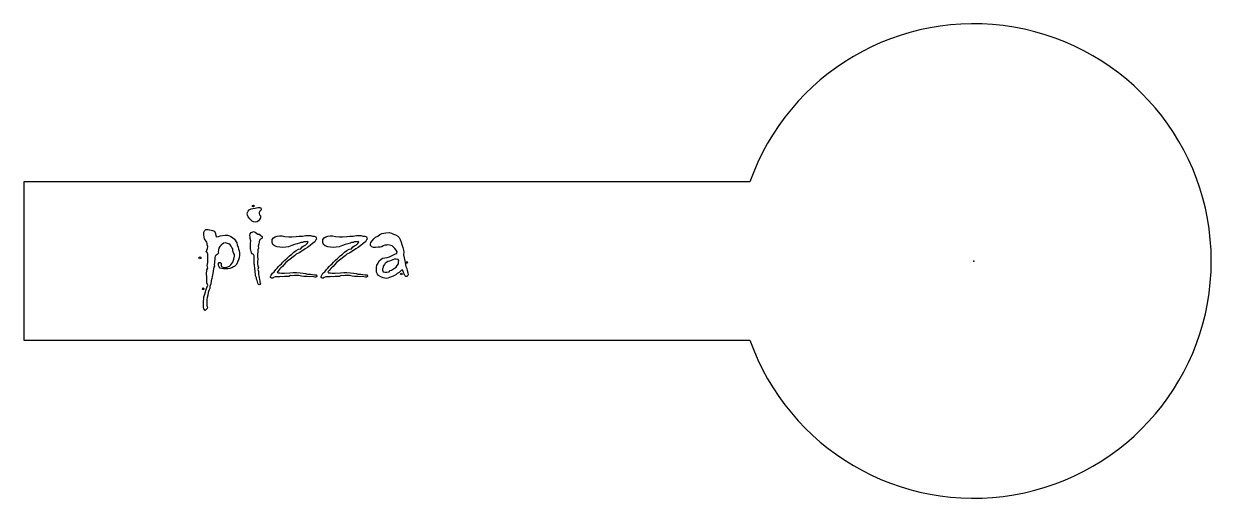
# Model space of a CAD drawing. Header units: millimetres. Extents: x -120 to 30, y -30 to 30.
import ezdxf

# ---------------------------------------------------------------- set-up
doc = ezdxf.new("R2010")
doc.units = ezdxf.units.MM
doc.layers.get('0').update_dxf_attribs({"linetype": 'CONTINUOUS'})

msp = doc.modelspace()

# ---------------------------------------------------------------- linework, layer by layer
msp.add_lwpolyline([(-28.28, 10), (-120, 10), (-120, -10), (-28.28, -10, 5.828427)], format="xyb", close=True)
for points in [[(-89.99, 6.61), (-90.02, 6.48), (-90.17, 6.32), (-90.28, 6.15), (-90.28, 5.99), (-90.2, 5.83), (-90.11, 5.71), (-90.11, 5.47), (-90.2, 5.26), (-90.34, 5.09), (-90.51, 4.94), (-90.73, 4.92), (-90.98, 4.94), (-91.13, 5.04), (-91.29, 5.15), (-91.45, 5.33), (-91.64, 5.57), (-91.73, 5.8), (-91.76, 5.97), (-91.73, 6.13), (-91.64, 6.32), (-91.52, 6.46), (-91.28, 6.6), (-91.07, 6.63), (-90.75, 6.67), (-90.45, 6.75), (-90.23, 6.77), (-90.08, 6.75)], [(-90.84, 6.93), (-90.98, 6.84), (-91.13, 6.88), (-91.08, 7.03), (-90.96, 7.08)], [(-92.73, 0.72), (-92.79, 0.41), (-92.87, 0.13), (-93.11, -0.43), (-93.34, -0.64), (-93.49, -0.74), (-93.71, -0.85), (-93.95, -0.95), (-94.21, -1), (-94.77, -1), (-95, -0.95), (-95.17, -0.9), (-95.3, -0.72), (-95.38, -0.55), (-95.4, -0.39), (-95.38, -0.31), (-95.3, -0.19), (-95.17, -0.19), (-95.08, -0.26), (-95.08, -0.43), (-95.05, -0.65), (-94.77, -0.81), (-94.51, -0.81), (-94.34, -0.77), (-94, -0.65), (-93.83, -0.48), (-93.57, -0.15), (-93.46, 0.23), (-93.39, 0.61), (-93.39, 0.82), (-93.52, 1.05), (-93.59, 1.27), (-93.61, 1.52), (-93.71, 1.69), (-93.81, 1.88), (-93.92, 2.04), (-94.09, 2.16), (-94.27, 2.22), (-94.51, 2.28), (-94.75, 2.27), (-95.07, 2.02), (-95.25, 1.83), (-95.35, 1.62), (-95.41, 1.42), (-95.45, 1.14), (-95.41, 0.98), (-95.57, 0.84), (-95.69, 0.74), (-95.81, 0.61), (-95.86, 0.46), (-95.86, 0.21), (-95.9, -0.03), (-95.9, -0.22), (-95.93, -0.43), (-95.92, -0.64), (-95.97, -0.79), (-96.03, -0.99), (-96.13, -1.58), (-96.21, -1.96), (-96.25, -2.2), (-96.31, -2.51), (-96.35, -2.88), (-96.49, -3.21), (-96.51, -3.46), (-96.61, -3.74), (-96.7, -3.99), (-96.76, -4.32), (-96.84, -4.62), (-96.87, -4.88), (-96.89, -5.16), (-96.87, -5.49), (-96.86, -5.68), (-96.79, -5.85), (-96.82, -6.01), (-96.99, -6.17), (-97.08, -6.25), (-97.24, -6.06), (-97.29, -5.82), (-97.31, -5.6), (-97.31, -5.27), (-97.29, -5.02), (-97.26, -4.77), (-97.27, -4.5), (-97.22, -4.43), (-97.14, -4.2), (-97.04, -3.91), (-96.98, -3.74), (-96.91, -3.47), (-96.84, -3.25), (-96.75, -3.04), (-96.86, -2.74), (-96.87, -2.4), (-96.87, -2.13), (-96.86, -1.95), (-96.91, -1.65), (-96.87, -1.12), (-96.75, -0.9), (-96.82, -0.57), (-96.76, -0.2), (-96.76, 0.11), (-96.73, 0.37), (-96.76, 0.67), (-96.75, 0.87), (-96.82, 1.09), (-96.94, 1.17), (-96.89, 1.37), (-96.79, 1.57), (-96.76, 1.82), (-96.82, 2.04), (-96.82, 2.23), (-96.89, 2.4), (-97.16, 2.81), (-97.26, 3.31), (-97.27, 3.46), (-97.27, 3.63), (-97.16, 3.8), (-96.98, 3.99), (-96.7, 3.99), (-96.16, 3.85), (-95.92, 3.78), (-95.78, 3.48), (-95.73, 3.19), (-95.65, 3.06), (-95.41, 3.08), (-95.17, 3.19), (-94.54, 3.28), (-94.28, 3.26), (-93.99, 3.18), (-93.83, 3.08), (-93.62, 2.98), (-93.39, 2.78), (-93.1, 2.3), (-93.03, 2.04), (-92.93, 1.75), (-92.86, 1.5), (-92.81, 1.27), (-92.76, 1.04)], [(-89.89, 2.93), (-89.94, 2.84), (-90.11, 2.75), (-90.23, 2.65), (-90.28, 2.44), (-90.32, 2.16), (-90.41, 1.88), (-90.35, 1.64), (-90.43, 1.43), (-90.45, 1.15), (-90.48, 0.86), (-90.48, 0.56), (-90.45, 0.19), (-90.48, -0.08), (-90.48, -0.37), (-90.43, -0.6), (-90.35, -0.82), (-90.43, -1.09), (-90.34, -1.32), (-90.34, -1.72), (-90.32, -1.87), (-90.25, -2.1), (-90.23, -2.34), (-90.17, -2.51), (-90.17, -2.68), (-90.1, -2.83), (-90.18, -2.98), (-90.28, -3.02), (-90.35, -2.98), (-90.43, -2.81), (-90.48, -2.62), (-90.51, -2.46), (-90.6, -2.29), (-90.6, -2.13), (-90.72, -1.87), (-90.72, -1.63), (-90.75, -1.45), (-90.75, -1.22), (-90.81, -1), (-90.84, -0.48), (-90.88, -0.34), (-90.9, -0.01), (-90.88, 0.21), (-90.9, 0.46), (-90.9, 0.67), (-90.98, 0.84), (-91.13, 0.92), (-91.23, 1.04), (-91.33, 1.37), (-91.36, 1.55), (-91.36, 2.23), (-91.33, 2.53), (-91.38, 2.84), (-91.4, 3.05), (-91.46, 3.24), (-91.4, 3.45), (-91.29, 3.61), (-91.16, 3.66), (-90.96, 3.71), (-90.75, 3.66), (-90.6, 3.52), (-90.45, 3.4), (-90.25, 3.4), (-90.11, 3.26), (-89.99, 3.18), (-89.89, 3.08)], [(-83, -1.96), (-83.09, -2.05), (-83.24, -2.05), (-83.42, -2.01), (-83.66, -1.96), (-83.94, -2), (-84.2, -1.95), (-84.62, -1.95), (-84.92, -1.93), (-85.25, -1.85), (-85.8, -1.85), (-86.03, -1.87), (-86.29, -1.85), (-86.53, -1.95), (-86.79, -1.96), (-87.07, -1.96), (-87.33, -2), (-87.57, -1.95), (-87.68, -2), (-88.04, -2.01), (-88.24, -2.01), (-88.47, -2.08), (-88.55, -2.18), (-88.7, -2.18), (-88.85, -2.1), (-88.85, -1.96), (-88.76, -1.78), (-88.6, -1.52), (-88.36, -1.35), (-88.15, -1.09), (-87.97, -0.9), (-87.82, -0.71), (-87.64, -0.54), (-87.44, -0.37), (-87.28, -0.15), (-87.02, 0.09), (-86.73, 0.36), (-86.45, 0.64), (-86.15, 0.87), (-85.88, 1.12), (-85.6, 1.31), (-85.28, 1.49), (-84.98, 1.55), (-84.83, 1.78), (-84.64, 1.92), (-84.37, 2.04), (-84.19, 2.2), (-84.12, 2.32), (-84.06, 2.4), (-84.15, 2.48), (-84.36, 2.42), (-84.62, 2.42), (-84.79, 2.35), (-84.98, 2.35), (-85.17, 2.27), (-85.47, 2.18), (-85.8, 2.1), (-86.15, 1.94), (-86.55, 1.8), (-86.91, 1.77), (-87.26, 1.71), (-87.66, 1.77), (-88.01, 1.8), (-88.31, 1.92), (-88.53, 2.1), (-88.62, 2.32), (-88.64, 2.5), (-88.62, 2.72), (-88.47, 2.91), (-88.24, 3.06), (-87.97, 3.13), (-87.68, 3.18), (-87.37, 3.18), (-87.01, 3.08), (-86.51, 3.06), (-86.13, 3.06), (-85.58, 3.08), (-85.2, 3.13), (-84.77, 3.13), (-84.36, 3.23), (-84.04, 3.24), (-83.8, 3.21), (-83.54, 3.12), (-83.33, 3.12), (-83.11, 3.05), (-83.07, 2.93), (-83.02, 2.75), (-83.09, 2.67), (-83.24, 2.44), (-83.51, 2.2), (-83.84, 1.95), (-84.15, 1.71), (-84.44, 1.55), (-84.64, 1.43), (-85.2, 1.05), (-85.58, 0.87), (-85.82, 0.65), (-86.51, 0.11), (-86.88, -0.2), (-87.16, -0.48), (-87.33, -0.71), (-87.51, -0.87), (-87.66, -0.97), (-87.77, -1.17), (-87.92, -1.33), (-87.97, -1.42), (-87.89, -1.49), (-87.66, -1.49), (-87.44, -1.52), (-87.07, -1.52), (-86.39, -1.49), (-85.96, -1.45), (-85.56, -1.45), (-85.1, -1.5), (-84.7, -1.52), (-84.42, -1.6), (-84.15, -1.65), (-83.8, -1.65), (-83.54, -1.7), (-83.26, -1.73), (-83.14, -1.73), (-83.02, -1.75)], [(-76.6, -1.96), (-76.7, -2.05), (-76.85, -2.05), (-77.03, -2.01), (-77.26, -1.96), (-77.54, -2), (-77.81, -1.95), (-78.22, -1.95), (-78.52, -1.93), (-78.85, -1.85), (-79.4, -1.85), (-79.63, -1.87), (-79.9, -1.85), (-80.14, -1.95), (-80.4, -1.96), (-80.68, -1.96), (-80.93, -2), (-81.18, -1.95), (-81.28, -2), (-81.65, -2.01), (-81.84, -2.01), (-82.07, -2.08), (-82.16, -2.18), (-82.31, -2.18), (-82.45, -2.1), (-82.45, -1.96), (-82.36, -1.78), (-82.21, -1.52), (-81.96, -1.35), (-81.76, -1.09), (-81.58, -0.9), (-81.43, -0.71), (-81.25, -0.54), (-81.04, -0.37), (-80.88, -0.15), (-80.63, 0.09), (-80.33, 0.36), (-80.05, 0.64), (-79.75, 0.87), (-79.49, 1.12), (-79.2, 1.31), (-78.89, 1.49), (-78.59, 1.55), (-78.44, 1.78), (-78.24, 1.92), (-77.98, 2.04), (-77.79, 2.2), (-77.72, 2.32), (-77.66, 2.4), (-77.76, 2.48), (-77.96, 2.42), (-78.22, 2.42), (-78.39, 2.35), (-78.59, 2.35), (-78.78, 2.27), (-79.07, 2.18), (-79.4, 2.1), (-79.75, 1.94), (-80.15, 1.8), (-80.52, 1.77), (-80.87, 1.71), (-81.26, 1.77), (-81.61, 1.8), (-81.91, 1.92), (-82.14, 2.1), (-82.22, 2.32), (-82.24, 2.5), (-82.22, 2.72), (-82.07, 2.91), (-81.84, 3.06), (-81.58, 3.13), (-81.28, 3.18), (-80.98, 3.18), (-80.61, 3.08), (-80.12, 3.06), (-79.74, 3.06), (-79.18, 3.08), (-78.8, 3.13), (-78.38, 3.13), (-77.96, 3.23), (-77.65, 3.24), (-77.41, 3.21), (-77.15, 3.12), (-76.93, 3.12), (-76.71, 3.05), (-76.68, 2.93), (-76.63, 2.75), (-76.7, 2.67), (-76.85, 2.44), (-77.11, 2.2), (-77.44, 1.95), (-77.76, 1.71), (-78.05, 1.55), (-78.24, 1.43), (-78.8, 1.05), (-79.18, 0.87), (-79.42, 0.65), (-80.12, 0.11), (-80.48, -0.2), (-80.76, -0.48), (-80.93, -0.71), (-81.11, -0.87), (-81.26, -0.97), (-81.38, -1.17), (-81.53, -1.33), (-81.58, -1.42), (-81.49, -1.49), (-81.26, -1.49), (-81.04, -1.52), (-80.68, -1.52), (-80, -1.49), (-79.57, -1.45), (-79.17, -1.45), (-78.71, -1.5), (-78.31, -1.52), (-78.03, -1.6), (-77.76, -1.65), (-77.41, -1.65), (-77.15, -1.7), (-76.87, -1.73), (-76.75, -1.73), (-76.63, -1.75)], [(-71.46, -1.73), (-71.48, -1.85), (-71.6, -1.98), (-71.73, -1.98), (-71.86, -1.84), (-71.93, -1.61), (-72.04, -1.44), (-72.11, -1.19), (-72.18, -1.12), (-72.28, -1.17), (-72.42, -1.27), (-72.58, -1.45), (-72.82, -1.6), (-72.98, -1.75), (-73.24, -1.89), (-73.54, -2), (-73.79, -2.08), (-74.02, -2.15), (-74.19, -2.22), (-74.37, -2.17), (-74.61, -2.13), (-74.9, -2.01), (-75.17, -1.85), (-75.33, -1.65), (-75.45, -1.42), (-75.46, -1.05), (-75.46, -0.81), (-75.41, -0.54), (-75.25, -0.26), (-75.1, 0.01), (-74.89, 0.19), (-74.67, 0.36), (-74.37, 0.41), (-74.11, 0.44), (-73.81, 0.51), (-73.55, 0.67), (-73.22, 0.84), (-73.06, 0.91), (-72.89, 0.96), (-72.82, 1.14), (-72.96, 1.38), (-73.12, 1.6), (-73.46, 1.92), (-73.81, 2.02), (-74.09, 2.04), (-74.19, 2.02), (-74.37, 2.02), (-74.58, 1.92), (-74.77, 1.8), (-75, 1.77), (-75.25, 1.77), (-75.55, 1.69), (-75.81, 1.69), (-76.02, 1.8), (-76.18, 1.95), (-76.19, 2.16), (-76.14, 2.35), (-75.97, 2.56), (-75.78, 2.81), (-75.55, 3), (-75.29, 3.13), (-75.01, 3.36), (-74.75, 3.48), (-74.27, 3.57), (-73.85, 3.61), (-73.55, 3.52), (-73.31, 3.4), (-73.04, 3.31), (-72.75, 3.12), (-72.59, 2.96), (-72.44, 2.72), (-72.33, 2.4), (-72.25, 2.1), (-72.13, 1.69), (-72.02, 1.38), (-72, 1.12), (-72.02, 0.79), (-71.93, 0.41), (-71.88, 0.01), (-71.73, -0.69), (-71.63, -0.95), (-71.55, -1.19), (-71.48, -1.49)], [(-97.61, 0.44), (-97.66, 0.3), (-97.79, 0.27), (-97.87, 0.46), (-97.72, 0.53)], [(-72.64, 0.08), (-72.71, 0.18), (-72.96, 0.25), (-73.17, 0.23), (-73.36, 0.14), (-73.57, 0.08), (-73.79, -0.04), (-74, -0.08), (-74.19, -0.17), (-74.35, -0.29), (-74.45, -0.44), (-74.58, -0.64), (-74.61, -0.81), (-74.68, -0.97), (-74.68, -1.17), (-74.6, -1.35), (-74.37, -1.42), (-74.12, -1.42), (-73.85, -1.35), (-73.72, -1.22), (-73.55, -1.17), (-73.15, -0.9), (-72.96, -0.77), (-72.82, -0.55), (-72.68, -0.37), (-72.66, -0.14)], [(-71.51, -0.22), (-71.62, -0.29), (-71.71, -0.26), (-71.71, -0.15), (-71.55, -0.08)], [(-72.19, -1.68), (-72.26, -1.73), (-72.41, -1.68), (-72.36, -1.58), (-72.26, -1.52)], [(-97.26, -3.47), (-97.27, -3.61), (-97.39, -3.59), (-97.48, -3.51), (-97.34, -3.41)]]:
    msp.add_lwpolyline(points, close=True)
msp.add_point((0, 0))

doc.saveas('drawing.dxf')
